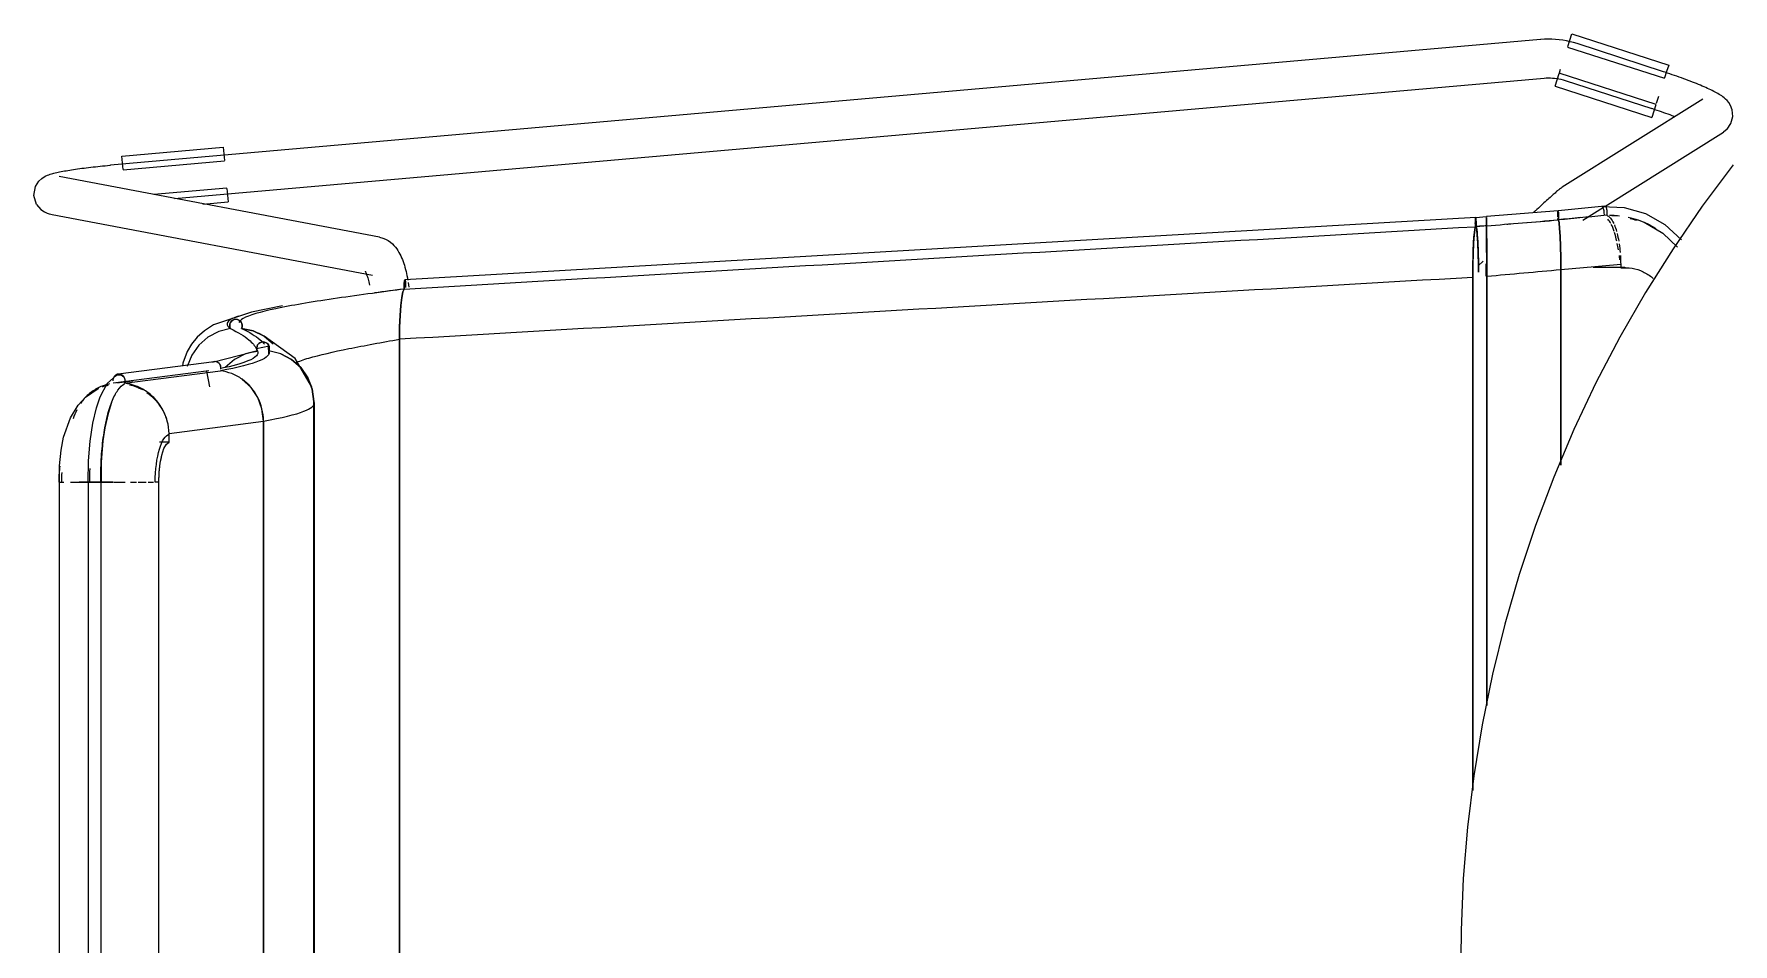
# Model space of a CAD drawing. Header units: millimetres. Extents: x 155927 to 295199, y -4084 to 97293.
# Drawn here: x 224158 to 224684, y 12310 to 12592 of the extents above; entities that cross this region are included whole.
import ezdxf

# ---------------------------------------------------------------- set-up
doc = ezdxf.new("R2010")
doc.units = ezdxf.units.MM
doc.header["$MEASUREMENT"] = 0
doc.layers.add('I-FURN', color=8, linetype='CONTINUOUS', lineweight=9)

msp = doc.modelspace()

# ---------------------------------------------------------------- linework, layer by layer
at = {"layer": 'I-FURN'}
for p, q in [((224633.86, 12590.35), (224634.49, 12592.31)), ((224634.49, 12592.31), (224664.5, 12582.62)), ((224624.81, 12590.59), (224181.49, 12551.64)), ((224624.86, 12590.6), (224624.81, 12590.59)), ((224626, 12590.67), (224624.86, 12590.6)), ((224627.14, 12590.7), (224626, 12590.67)), ((224628.28, 12590.69), (224627.14, 12590.7)), ((224629.42, 12590.62), (224628.28, 12590.69)), ((224630.56, 12590.52), (224629.42, 12590.62)), ((224631.69, 12590.36), (224630.56, 12590.52)), ((224632.82, 12590.17), (224631.69, 12590.36)), ((224633.93, 12589.92), (224632.82, 12590.17)), ((224633.19, 12588.26), (224663.19, 12578.57)), ((224633.22, 12588.38), (224633.86, 12590.35)), ((224635.04, 12589.64), (224633.93, 12589.92)), ((224636.13, 12589.31), (224635.04, 12589.64)), ((224662.94, 12580.59), (224636.13, 12589.31)), ((224630.61, 12580.29), (224630.99, 12581.45)), ((224664.5, 12582.62), (224663.87, 12580.66)), ((224201.36, 12541.34), (224625.86, 12578.64)), ((224625.86, 12578.64), (224626.52, 12578.68)), ((224626.52, 12578.68), (224627.18, 12578.7)), ((224627.18, 12578.7), (224627.84, 12578.69)), ((224627.84, 12578.69), (224628.5, 12578.66)), ((224628.5, 12578.66), (224629.16, 12578.6)), ((224629.16, 12578.6), (224629.82, 12578.51)), ((224629.28, 12576.15), (224629.91, 12578.1)), ((224629.28, 12576.15), (224659.28, 12566.46)), ((224629.82, 12578.51), (224630.47, 12578.4)), ((224629.91, 12578.1), (224630.54, 12580.07)), ((224630.47, 12578.4), (224631.12, 12578.26)), ((224660.59, 12570.5), (224630.58, 12580.19)), ((224631.12, 12578.26), (224631.76, 12578.09)), ((224631.76, 12578.09), (224632.39, 12577.9)), ((224632.39, 12577.9), (224632.42, 12577.89)), ((224632.42, 12577.89), (224659.23, 12569.18)), ((224663.4, 12580.44), (224662.94, 12580.59)), ((224663.87, 12580.66), (224663.23, 12578.69)), ((224664.14, 12580.2), (224663.4, 12580.44)), ((224664.87, 12579.95), (224664.14, 12580.2)), ((224665.61, 12579.7), (224664.87, 12579.95)), ((224666.34, 12579.45), (224665.61, 12579.7)), ((224667.06, 12579.2), (224666.34, 12579.45)), ((224667.77, 12578.95), (224667.06, 12579.2)), ((224668.48, 12578.69), (224667.77, 12578.95)), ((224669.18, 12578.44), (224668.48, 12578.69)), ((224669.87, 12578.18), (224669.18, 12578.44)), ((224670.55, 12577.93), (224669.87, 12578.18)), ((224671.21, 12577.68), (224670.55, 12577.93)), ((224671.87, 12577.42), (224671.21, 12577.68)), ((224672.51, 12577.17), (224671.87, 12577.42)), ((224673.13, 12576.92), (224672.51, 12577.17)), ((224673.74, 12576.67), (224673.13, 12576.92)), ((224674.34, 12576.42), (224673.74, 12576.67)), ((224674.92, 12576.18), (224674.34, 12576.42)), ((224675.48, 12575.94), (224674.92, 12576.18)), ((224675.1, 12572.1), (224631.51, 12544.8)), ((224660.7, 12570.87), (224661.42, 12573.08)), ((224676.02, 12575.7), (224675.48, 12575.94)), ((224676.55, 12575.46), (224676.02, 12575.7)), ((224677.06, 12575.22), (224676.55, 12575.46)), ((224677.55, 12574.99), (224677.06, 12575.22)), ((224678.02, 12574.76), (224677.55, 12574.99)), ((224678.48, 12574.53), (224678.02, 12574.76)), ((224678.92, 12574.3), (224678.48, 12574.53)), ((224679.35, 12574.07), (224678.92, 12574.3)), ((224679.76, 12573.84), (224679.35, 12574.07)), ((224680.16, 12573.61), (224679.76, 12573.84)), ((224680.55, 12573.36), (224680.16, 12573.61)), ((224680.93, 12573.11), (224680.55, 12573.36)), ((224681.33, 12572.83), (224680.93, 12573.11)), ((224681.73, 12572.52), (224681.33, 12572.83)), ((224682.15, 12572.15), (224681.73, 12572.52)), ((224682.62, 12571.68), (224682.15, 12572.15)), ((224683.14, 12571.06), (224682.62, 12571.68)), ((224683.7, 12570.14), (224683.14, 12571.06)), ((224659.56, 12569.07), (224659.23, 12569.18)), ((224659.91, 12568.41), (224659.28, 12566.46)), ((224660.26, 12568.85), (224659.56, 12569.07)), ((224660.55, 12570.39), (224659.91, 12568.41)), ((224660.94, 12568.62), (224660.26, 12568.85)), ((224661.63, 12568.38), (224660.94, 12568.62)), ((224662.31, 12568.15), (224661.63, 12568.38)), ((224662.98, 12567.91), (224662.31, 12568.15)), ((224663.65, 12567.68), (224662.98, 12567.91)), ((224664.3, 12567.44), (224663.65, 12567.68)), ((224664.95, 12567.21), (224664.3, 12567.44)), ((224665.59, 12566.97), (224664.95, 12567.21)), ((224666.21, 12566.74), (224665.59, 12566.97)), ((224684.23, 12568.76), (224683.7, 12570.14)), ((224683.81, 12564.56), (224684.4, 12566.79)), ((224684.4, 12566.79), (224684.23, 12568.76)), ((224644.7, 12538.9), (224681.47, 12561.93)), ((224682.59, 12562.83), (224681.47, 12561.93)), ((224682.59, 12562.83), (224683.81, 12564.56)), ((224185.09, 12554.46), (224216.5, 12557.22)), ((224216.5, 12557.22), (224216.68, 12555.17)), ((224216.68, 12555.17), (224216.87, 12553.11)), ((224165.75, 12549.59), (224166.23, 12549.68)), ((224166.23, 12549.68), (224166.72, 12549.78)), ((224166.72, 12549.78), (224167.24, 12549.87)), ((224167.24, 12549.87), (224167.77, 12549.96)), ((224167.77, 12549.96), (224168.32, 12550.06)), ((224168.32, 12550.06), (224168.89, 12550.15)), ((224168.89, 12550.15), (224169.48, 12550.24)), ((224169.48, 12550.24), (224170.08, 12550.33)), ((224170.08, 12550.33), (224170.7, 12550.42)), ((224170.7, 12550.42), (224171.33, 12550.51)), ((224171.33, 12550.51), (224171.98, 12550.6)), ((224171.98, 12550.6), (224172.65, 12550.69)), ((224172.65, 12550.69), (224173.32, 12550.78)), ((224173.32, 12550.78), (224174.01, 12550.86)), ((224174.01, 12550.86), (224174.71, 12550.95)), ((224174.71, 12550.95), (224175.42, 12551.03)), ((224175.42, 12551.03), (224176.14, 12551.11)), ((224176.14, 12551.11), (224176.86, 12551.19)), ((224176.86, 12551.19), (224177.6, 12551.27)), ((224177.6, 12551.27), (224178.33, 12551.35)), ((224178.33, 12551.35), (224179.08, 12551.42)), ((224179.08, 12551.42), (224179.83, 12551.49)), ((224179.83, 12551.49), (224180.58, 12551.56)), ((224180.58, 12551.56), (224181.33, 12551.63)), ((224181.33, 12551.63), (224181.49, 12551.64)), ((224185.27, 12552.41), (224185.09, 12554.46)), ((224185.45, 12550.35), (224185.27, 12552.41)), ((224185.47, 12550.23), (224216.88, 12552.99)), ((224684.49, 12551.79), (224674.91, 12538.97)), ((224157.81, 12542.26), (224158.29, 12545.02)), ((224158.29, 12545.02), (224159.34, 12546.68)), ((224159.34, 12546.68), (224160.24, 12547.53)), ((224160.24, 12547.53), (224160.95, 12548.01)), ((224160.95, 12548.01), (224161.51, 12548.31)), ((224161.51, 12548.31), (224161.98, 12548.53)), ((224161.98, 12548.53), (224162.41, 12548.7)), ((224162.41, 12548.7), (224162.81, 12548.84)), ((224162.81, 12548.84), (224163.21, 12548.96)), ((224163.21, 12548.96), (224163.61, 12549.08)), ((224163.61, 12549.08), (224164.01, 12549.19)), ((224164.01, 12549.19), (224164.42, 12549.29)), ((224164.42, 12549.29), (224164.85, 12549.39)), ((224164.85, 12549.39), (224165.29, 12549.49)), ((224165.29, 12549.49), (224165.75, 12549.59)), ((224264.93, 12529.35), (224165.64, 12548.16)), ((224217.62, 12544.54), (224195.01, 12542.55)), ((224217.63, 12544.41), (224217.81, 12542.35)), ((224631.19, 12544.58), (224630.93, 12544.4)), ((224631.51, 12544.8), (224631.19, 12544.58)), ((224158.64, 12539.51), (224157.81, 12542.26)), ((224158.64, 12539.51), (224159.97, 12537.93)), ((224210.1, 12539.61), (224217.99, 12540.31)), ((224217.81, 12542.35), (224217.99, 12540.31)), ((224625, 12539.19), (224624.57, 12538.79)), ((224625.43, 12539.58), (224625, 12539.19)), ((224625.84, 12539.96), (224625.43, 12539.58)), ((224626.24, 12540.33), (224625.84, 12539.96)), ((224626.63, 12540.69), (224626.24, 12540.33)), ((224627.01, 12541.03), (224626.63, 12540.69)), ((224627.37, 12541.36), (224627.01, 12541.03)), ((224627.72, 12541.68), (224627.37, 12541.36)), ((224628.06, 12541.98), (224627.72, 12541.68)), ((224628.38, 12542.26), (224628.06, 12541.98)), ((224628.69, 12542.54), (224628.38, 12542.26)), ((224628.99, 12542.79), (224628.69, 12542.54)), ((224629.27, 12543.04), (224628.99, 12542.79)), ((224629.53, 12543.27), (224629.27, 12543.04)), ((224629.78, 12543.48), (224629.53, 12543.27)), ((224630.03, 12543.68), (224629.78, 12543.48)), ((224630.26, 12543.87), (224630.03, 12543.68)), ((224630.48, 12544.05), (224630.26, 12543.87)), ((224630.7, 12544.23), (224630.48, 12544.05)), ((224630.93, 12544.4), (224630.7, 12544.23)), ((224159.97, 12537.93), (224161.05, 12537.19)), ((224161.05, 12537.19), (224161.85, 12536.81)), ((224161.85, 12536.81), (224162.47, 12536.6)), ((224162.47, 12536.6), (224162.99, 12536.46)), ((224162.99, 12536.46), (224163.4, 12536.37)), ((224163.4, 12536.37), (224262.69, 12517.56)), ((224604.68, 12535.45), (224272.78, 12516.16)), ((224604.58, 12534.07), (224604.57, 12533.58)), ((224604.59, 12534.52), (224604.58, 12534.07)), ((224604.61, 12534.9), (224604.59, 12534.52)), ((224604.63, 12535.19), (224604.61, 12534.9)), ((224604.66, 12535.38), (224604.63, 12535.19)), ((224604.68, 12535.45), (224604.66, 12535.38)), ((224604.68, 12535.45), (224608.04, 12535.72)), ((224604.71, 12535.38), (224604.68, 12535.45)), ((224604.74, 12535.19), (224604.71, 12535.38)), ((224604.76, 12534.89), (224604.74, 12535.19)), ((224604.78, 12534.51), (224604.76, 12534.89)), ((224604.79, 12534.06), (224604.78, 12534.51)), ((224604.8, 12533.57), (224604.79, 12534.06)), ((224630.24, 12537.55), (224608.04, 12535.72)), ((224608.04, 12535.65), (224608.04, 12535.72)), ((224608.04, 12535.72), (224608.05, 12535.65)), ((224608.05, 12535.66), (224608.04, 12535.72)), ((224608.04, 12535.72), (224608.04, 12535.65)), ((224608.04, 12534.78), (224608.04, 12535.17)), ((224608.04, 12535.17), (224608.04, 12534.79)), ((224608.04, 12534.79), (224608.04, 12534.34)), ((224608.04, 12534.33), (224608.04, 12534.78)), ((224608.04, 12534.34), (224608.04, 12533.84)), ((224608.04, 12533.84), (224608.04, 12534.33)), ((224608.05, 12535.18), (224608.05, 12535.47)), ((224608.05, 12535.46), (224608.05, 12535.17)), ((224608.05, 12534.79), (224608.05, 12535.18)), ((224608.05, 12535.17), (224608.05, 12534.79)), ((224608.05, 12534.79), (224608.05, 12534.34)), ((224608.05, 12534.34), (224608.05, 12534.79)), ((224608.05, 12534.34), (224608.05, 12533.85)), ((224608.05, 12533.85), (224608.05, 12534.34)), ((224623.2, 12537.52), (224622.73, 12537.08)), ((224623.67, 12537.95), (224623.2, 12537.52)), ((224624.12, 12538.37), (224623.67, 12537.95)), ((224624.57, 12538.79), (224624.12, 12538.37)), ((224630.15, 12536.17), (224630.14, 12535.68)), ((224630.14, 12535.68), (224630.15, 12536.17)), ((224630.14, 12535.18), (224630.15, 12534.71)), ((224630.15, 12534.71), (224630.14, 12535.18)), ((224630.16, 12536.62), (224630.15, 12536.17)), ((224630.15, 12536.17), (224630.16, 12536.62)), ((224630.17, 12537.01), (224630.16, 12536.62)), ((224630.16, 12536.62), (224630.17, 12537)), ((224630.19, 12537.3), (224630.17, 12537.01)), ((224630.17, 12537), (224630.19, 12537.29)), ((224630.22, 12537.49), (224630.19, 12537.3)), ((224630.19, 12537.29), (224630.22, 12537.48)), ((224630.24, 12537.55), (224630.22, 12537.49)), ((224630.22, 12537.48), (224630.24, 12537.55)), ((224644.74, 12538.97), (224630.24, 12537.55)), ((224630.24, 12537.55), (224630.27, 12537.48)), ((224630.27, 12537.48), (224630.24, 12537.55)), ((224630.29, 12537.29), (224630.27, 12537.48)), ((224630.32, 12537), (224630.29, 12537.29)), ((224630.29, 12537.29), (224630.32, 12536.99)), ((224630.33, 12536.61), (224630.32, 12537)), ((224630.32, 12536.99), (224630.33, 12536.61)), ((224630.34, 12536.16), (224630.33, 12536.61)), ((224630.33, 12536.61), (224630.34, 12536.15)), ((224630.35, 12535.67), (224630.34, 12536.16)), ((224630.34, 12536.15), (224630.35, 12535.66)), ((224630.35, 12535.66), (224630.34, 12535.17)), ((224630.34, 12534.7), (224630.35, 12535.17)), ((224630.34, 12535.17), (224630.34, 12534.7)), ((224630.34, 12534.7), (224630.53, 12533.81)), ((224630.53, 12533.81), (224630.34, 12534.7)), ((224630.35, 12535.17), (224630.35, 12535.67)), ((224637.88, 12534.63), (224644.33, 12538.67)), ((224643.84, 12538.85), (224650.75, 12538.56)), ((224650.75, 12538.56), (224657.27, 12536.69)), ((224656.87, 12533.98), (224662.7, 12530.62)), ((224657.27, 12536.69), (224663.28, 12533.3)), ((224674.91, 12538.97), (224665.86, 12525.78)), ((224264.93, 12529.35), (224265.92, 12529.09)), ((224265.92, 12529.09), (224266.81, 12528.73)), ((224266.81, 12528.73), (224267.6, 12528.29)), ((224604.18, 12529.97), (224604.02, 12527.47)), ((224604.37, 12531.72), (224604.18, 12529.97)), ((224604.58, 12532.61), (224604.37, 12531.72)), ((224604.57, 12533.58), (224604.58, 12533.08)), ((224604.58, 12533.08), (224604.58, 12532.61)), ((224604.78, 12532.6), (224604.79, 12533.07)), ((224604.99, 12531.7), (224604.78, 12532.6)), ((224604.79, 12533.07), (224604.8, 12533.57)), ((224605.19, 12529.95), (224604.99, 12531.7)), ((224605.35, 12527.46), (224605.19, 12529.95)), ((224608, 12527.73), (224608.01, 12530.23)), ((224608.01, 12530.23), (224608, 12527.73)), ((224608.01, 12530.23), (224608.02, 12531.98)), ((224608.02, 12531.98), (224608.01, 12530.23)), ((224608.04, 12533.34), (224608.04, 12533.84)), ((224608.04, 12533.84), (224608.04, 12533.35)), ((224608.04, 12533.35), (224608.04, 12532.88)), ((224608.04, 12532.88), (224608.04, 12533.34)), ((224608.05, 12533.85), (224608.05, 12533.35)), ((224608.05, 12533.35), (224608.05, 12533.85)), ((224608.05, 12533.35), (224608.05, 12532.88)), ((224608.05, 12532.88), (224608.05, 12533.35)), ((224608.05, 12532.88), (224608.07, 12531.99)), ((224608.07, 12532), (224608.05, 12532.88)), ((224608.08, 12530.25), (224608.07, 12532)), ((224608.07, 12531.99), (224608.08, 12530.25)), ((224608.09, 12527.75), (224608.08, 12530.25)), ((224608.08, 12530.24), (224608.09, 12527.75)), ((224630.53, 12533.81), (224630.71, 12532.09)), ((224630.71, 12532.07), (224630.53, 12533.81)), ((224630.71, 12532.07), (224630.86, 12529.64)), ((224630.86, 12529.59), (224630.71, 12532.07)), ((224630.86, 12529.6), (224630.97, 12526.56)), ((224630.98, 12526.49), (224630.86, 12529.59)), ((224662.7, 12530.62), (224667.21, 12526.31)), ((224663.28, 12533.3), (224668.43, 12528.56)), ((224267.6, 12528.29), (224268.29, 12527.81)), ((224268.29, 12527.81), (224268.89, 12527.3)), ((224268.89, 12527.3), (224269.4, 12526.78)), ((224269.4, 12526.78), (224269.86, 12526.25)), ((224269.86, 12526.25), (224270.26, 12525.71)), ((224270.26, 12525.71), (224270.62, 12525.18)), ((224270.62, 12525.18), (224270.94, 12524.64)), ((224270.94, 12524.64), (224271.23, 12524.1)), ((224271.23, 12524.1), (224271.5, 12523.55)), ((224271.5, 12523.55), (224271.76, 12522.99)), ((224603.89, 12524.34), (224603.82, 12520.78)), ((224604.02, 12527.47), (224603.89, 12524.34)), ((224605.47, 12524.34), (224605.35, 12527.46)), ((224605.55, 12520.79), (224605.47, 12524.34)), ((224607.99, 12524.6), (224608, 12527.73)), ((224608, 12527.73), (224607.99, 12524.61)), ((224608.1, 12524.61), (224608.09, 12527.75)), ((224608.09, 12527.74), (224608.1, 12524.61)), ((224608.1, 12524.61), (224608.11, 12521.05)), ((224608.11, 12521.05), (224608.1, 12524.61)), ((224630.97, 12526.5), (224631.05, 12523.06)), ((224631.05, 12523.06), (224630.98, 12526.49)), ((224665.86, 12525.78), (224657.34, 12512.24)), ((224260.46, 12518.78), (224260.48, 12518.75)), ((224260.48, 12518.75), (224260.52, 12518.68)), ((224260.52, 12518.68), (224260.57, 12518.59)), ((224260.57, 12518.59), (224260.64, 12518.44)), ((224260.64, 12518.44), (224260.73, 12518.25)), ((224260.73, 12518.25), (224260.83, 12518.02)), ((224271.76, 12522.99), (224271.99, 12522.42)), ((224271.99, 12522.42), (224272.21, 12521.84)), ((224272.21, 12521.84), (224272.42, 12521.25)), ((224272.42, 12521.25), (224272.61, 12520.64)), ((224272.61, 12520.64), (224272.79, 12520.02)), ((224272.79, 12520.02), (224272.97, 12519.39)), ((224272.97, 12519.39), (224273.13, 12518.75)), ((224273.13, 12518.75), (224273.28, 12518.1)), ((224273.28, 12518.1), (224273.42, 12517.43)), ((224603.82, 12520.78), (224603.79, 12516.99)), ((224606.96, 12521.95), (224605.43, 12520.48)), ((224605.57, 12518.53), (224605.55, 12520.79)), ((224607.98, 12517.27), (224607.98, 12521.05)), ((224607.98, 12521.05), (224607.98, 12517.27)), ((224608.11, 12517.26), (224608.11, 12521.05)), ((224608.11, 12521.04), (224608.11, 12517.26)), ((224631.08, 12519.2), (224631.05, 12522.96)), ((224631.05, 12522.96), (224631.08, 12519.32)), ((224631.08, 12458.71), (224631.08, 12519.2)), ((224631.08, 12519.2), (224631.08, 12458.71)), ((224650.87, 12519.91), (224641.12, 12519.91)), ((224649.63, 12520.9), (224649.63, 12519.85)), ((224260.83, 12518.02), (224260.93, 12517.75)), ((224260.93, 12517.75), (224261.03, 12517.44)), ((224261.03, 12517.44), (224261.14, 12517.11)), ((224261.14, 12517.11), (224261.25, 12516.74)), ((224261.25, 12516.74), (224261.36, 12516.35)), ((224261.36, 12516.35), (224261.46, 12515.93)), ((224261.46, 12515.93), (224261.57, 12515.48)), ((224261.57, 12515.48), (224261.67, 12515.01)), ((224261.67, 12515.01), (224261.77, 12514.52)), ((224272.19, 12512.39), (224272.59, 12513.29)), ((224272.59, 12513.29), (224272.19, 12512.39)), ((224272.56, 12514.26), (224272.57, 12514.76)), ((224272.57, 12514.75), (224272.56, 12514.26)), ((224272.56, 12514.26), (224272.57, 12513.76)), ((224272.57, 12513.76), (224272.56, 12514.26)), ((224272.59, 12515.21), (224272.57, 12514.75)), ((224272.57, 12514.76), (224272.59, 12515.21)), ((224272.57, 12513.76), (224272.59, 12513.29)), ((224272.59, 12513.29), (224272.57, 12513.76)), ((224272.59, 12515.21), (224272.63, 12515.6)), ((224272.63, 12515.59), (224272.59, 12515.21)), ((224272.67, 12515.89), (224272.63, 12515.59)), ((224272.63, 12515.6), (224272.67, 12515.89)), ((224272.67, 12515.89), (224272.72, 12516.09)), ((224272.72, 12516.08), (224272.67, 12515.89)), ((224272.77, 12516.16), (224272.72, 12516.08)), ((224272.72, 12516.09), (224272.77, 12516.16)), ((224272.83, 12516.09), (224272.77, 12516.16)), ((224272.78, 12516.16), (224272.83, 12516.1)), ((224272.83, 12516.1), (224272.88, 12515.91)), ((224272.88, 12515.91), (224272.83, 12516.09)), ((224272.92, 12515.62), (224272.88, 12515.91)), ((224272.88, 12515.91), (224272.92, 12515.62)), ((224272.96, 12515.24), (224272.92, 12515.62)), ((224272.92, 12515.62), (224272.96, 12515.24)), ((224272.98, 12514.79), (224272.96, 12515.24)), ((224272.96, 12515.24), (224272.98, 12514.79)), ((224272.99, 12514.3), (224272.98, 12514.79)), ((224272.98, 12514.79), (224272.99, 12514.3)), ((224272.99, 12513.8), (224272.99, 12514.3)), ((224272.99, 12514.3), (224272.99, 12513.8)), ((224273.42, 12517.43), (224273.56, 12516.75)), ((224273.56, 12516.75), (224273.68, 12516.05)), ((224273.8, 12515.35), (224273.91, 12514.63)), ((224273.91, 12514.63), (224274.01, 12513.91)), ((224603.79, 12516.99), (224603.79, 12357.89)), ((224603.79, 12357.89), (224603.79, 12516.99)), ((224608.11, 12517.26), (224608.11, 12384.26)), ((224608.11, 12384.26), (224608.11, 12517.26)), ((224234.86, 12508.05), (224225.2, 12506.15)), ((224271.27, 12505.09), (224271.51, 12508.15)), ((224271.51, 12508.15), (224271.27, 12505.04)), ((224271.51, 12508.18), (224271.82, 12510.64)), ((224271.82, 12510.64), (224271.51, 12508.15)), ((224271.82, 12510.65), (224272.19, 12512.39)), ((224272.19, 12512.39), (224271.82, 12510.64)), ((224657.34, 12512.24), (224649.37, 12498.37)), ((224225.2, 12506.15), (224213.48, 12502.16)), ((224218.56, 12502.51), (224218.48, 12502.01)), ((224218.48, 12502.01), (224218.56, 12502.5)), ((224218.56, 12502.5), (224218.75, 12502.96)), ((224218.75, 12502.96), (224218.56, 12502.51)), ((224218.75, 12502.96), (224219.06, 12503.35)), ((224219.06, 12503.35), (224218.75, 12502.96)), ((224219.06, 12503.35), (224219.45, 12503.65)), ((224219.45, 12503.65), (224219.06, 12503.35)), ((224219.91, 12503.85), (224219.45, 12503.65)), ((224219.45, 12503.65), (224219.91, 12503.84)), ((224219.91, 12503.84), (224220.39, 12503.92)), ((224220.39, 12503.92), (224219.91, 12503.85)), ((224220.39, 12503.92), (224220.88, 12503.86)), ((224220.88, 12503.86), (224220.39, 12503.92)), ((224220.88, 12503.86), (224221.34, 12503.67)), ((224221.34, 12503.68), (224220.88, 12503.86)), ((224221.74, 12503.39), (224221.34, 12503.68)), ((224221.34, 12503.67), (224221.74, 12503.39)), ((224221.74, 12503.39), (224222.06, 12503.01)), ((224222.06, 12503.01), (224221.74, 12503.39)), ((224222.06, 12503.01), (224222.26, 12502.56)), ((224222.27, 12502.56), (224222.06, 12503.01)), ((224222.26, 12502.56), (224222.35, 12502.07)), ((224222.36, 12502.07), (224222.27, 12502.56)), ((224271.12, 12501.57), (224271.27, 12505.05)), ((224271.27, 12505.04), (224271.12, 12501.51)), ((224208.42, 12498.35), (224206.64, 12496.18)), ((224210.66, 12500.34), (224208.42, 12498.35)), ((224211.74, 12498.4), (224208.91, 12495.92)), ((224213.48, 12502.16), (224210.66, 12500.34)), ((224215.06, 12500.14), (224211.74, 12498.4)), ((224218.69, 12501.04), (224215.06, 12500.14)), ((224218.53, 12501.51), (224218.48, 12502.01)), ((224218.48, 12502.01), (224218.52, 12501.51)), ((224218.52, 12501.51), (224218.69, 12501.04)), ((224218.69, 12501.04), (224218.53, 12501.51)), ((224222.32, 12501.57), (224222.17, 12501.09)), ((224222.17, 12501.09), (224225.79, 12500.3)), ((224222.18, 12501.09), (224222.33, 12501.57)), ((224225.79, 12500.31), (224222.18, 12501.09)), ((224222.35, 12502.07), (224222.32, 12501.57)), ((224222.33, 12501.57), (224222.36, 12502.07)), ((224229.11, 12498.67), (224225.79, 12500.31)), ((224225.79, 12500.3), (224229.11, 12498.66)), ((224229.19, 12498.72), (224227.44, 12499.61)), ((224231.95, 12496.27), (224229.11, 12498.67)), ((224229.11, 12498.66), (224231.95, 12496.27)), ((224238.73, 12491.74), (224229.19, 12498.72)), ((224271.06, 12497.82), (224271.12, 12501.51)), ((224271.12, 12501.51), (224271.06, 12497.74)), ((224271.06, 12497.74), (224271.06, 12114.34)), ((224271.06, 12114.34), (224271.06, 12497.74)), ((224649.37, 12498.37), (224641.96, 12484.19)), ((224205.29, 12493.91), (224204, 12490.31)), ((224206.64, 12496.18), (224205.29, 12493.91)), ((224206.74, 12492.84), (224205.34, 12489.32)), ((224208.91, 12495.92), (224206.74, 12492.84)), ((224213.6, 12490.76), (224225.21, 12493.73)), ((224223.34, 12493.19), (224219.95, 12491.44)), ((224227.06, 12494.09), (224223.34, 12493.19)), ((224224.6, 12493.6), (224227.06, 12494.08)), ((224225.21, 12493.73), (224227.08, 12494.05)), ((224230.67, 12495.6), (224226.77, 12494.76)), ((224226.86, 12495.05), (224226.94, 12495.54)), ((224226.94, 12495.54), (224226.86, 12495.05)), ((224226.9, 12494.55), (224226.86, 12495.05)), ((224226.86, 12495.05), (224226.9, 12494.56)), ((224226.9, 12494.56), (224227.06, 12494.09)), ((224227.06, 12494.08), (224226.9, 12494.55)), ((224227.14, 12496), (224226.94, 12495.54)), ((224226.94, 12495.54), (224227.14, 12495.99)), ((224227.46, 12496.38), (224227.14, 12496)), ((224227.14, 12495.99), (224227.46, 12496.37)), ((224227.46, 12496.37), (224227.86, 12496.67)), ((224227.86, 12496.67), (224227.46, 12496.38)), ((224227.86, 12496.67), (224228.32, 12496.86)), ((224228.32, 12496.86), (224227.86, 12496.67)), ((224228.81, 12496.93), (224228.32, 12496.86)), ((224228.32, 12496.86), (224228.81, 12496.92)), ((224229.3, 12496.86), (224228.81, 12496.93)), ((224228.81, 12496.92), (224229.3, 12496.86)), ((224229.3, 12496.86), (224229.76, 12496.67)), ((224229.76, 12496.67), (224229.3, 12496.86)), ((224229.76, 12496.67), (224230.16, 12496.37)), ((224230.17, 12496.38), (224229.76, 12496.67)), ((224230.16, 12496.37), (224230.48, 12495.99)), ((224230.48, 12496), (224230.17, 12496.38)), ((224230.68, 12495.54), (224230.48, 12496)), ((224230.48, 12495.99), (224230.68, 12495.54)), ((224230.58, 12493.02), (224230.53, 12495.9)), ((224230.72, 12494.55), (224230.56, 12494.08)), ((224230.57, 12494.09), (224230.73, 12494.56)), ((224234.28, 12493.19), (224230.57, 12494.09)), ((224230.68, 12495.54), (224230.76, 12495.05)), ((224230.77, 12495.05), (224230.68, 12495.54)), ((224230.76, 12495.05), (224230.72, 12494.55)), ((224230.73, 12494.56), (224230.77, 12495.05)), ((224234.28, 12493.19), (224237.67, 12491.43)), ((224237.67, 12491.44), (224234.28, 12493.19)), ((224180.5, 12484.01), (224183.4, 12486.56)), ((224212.03, 12487.92), (224182.34, 12484.08)), ((224213.68, 12490.77), (224183.9, 12486.92)), ((224185.88, 12484.1), (224215.58, 12487.94)), ((224204, 12490.31), (224203.89, 12489.43)), ((224211.25, 12487.8), (224212.2, 12482.98)), ((224213.44, 12490.72), (224213, 12490.54)), ((224213.91, 12490.79), (224213.44, 12490.72)), ((224214.38, 12490.72), (224213.91, 12490.79)), ((224214.82, 12490.53), (224214.38, 12490.72)), ((224215.2, 12490.24), (224214.82, 12490.53)), ((224215.5, 12489.86), (224215.2, 12490.24)), ((224215.69, 12489.4), (224215.5, 12489.86)), ((224215.77, 12488.91), (224215.69, 12489.4)), ((224215.74, 12488.42), (224215.77, 12488.91)), ((224219.95, 12491.44), (224217.07, 12488.93)), ((224240.55, 12488.93), (224237.67, 12491.44)), ((224237.67, 12491.43), (224240.54, 12488.93)), ((224243.84, 12483.08), (224238.73, 12491.74)), ((224240.54, 12488.93), (224242.71, 12485.79)), ((224242.72, 12485.8), (224240.55, 12488.93)), ((224173.81, 12479.76), (224177.71, 12482.44)), ((224177.71, 12482.44), (224177.91, 12482.54)), ((224178.31, 12479.9), (224180.5, 12484.01)), ((224183.53, 12484.23), (224188.31, 12484.85)), ((224225.09, 12482.83), (224222.34, 12485.31)), ((224227.16, 12479.71), (224225.09, 12482.83)), ((224243.91, 12482.93), (224242.54, 12486.11)), ((224242.71, 12485.79), (224244.08, 12482.22)), ((224244.08, 12482.22), (224242.72, 12485.8)), ((224244.71, 12477.89), (224243.91, 12482.93)), ((224244.08, 12482.22), (224244.55, 12478.43)), ((224244.56, 12478.43), (224244.08, 12482.22)), ((224641.96, 12484.19), (224635.12, 12469.73)), ((224169.13, 12473.4), (224171.52, 12477.29)), ((224171.52, 12477.29), (224173.81, 12479.76)), ((224176.05, 12471.75), (224177.15, 12476.44)), ((224177.15, 12476.44), (224178.31, 12479.9)), ((224181.85, 12478.14), (224180.76, 12474.7)), ((224228.48, 12476.17), (224227.16, 12479.71)), ((224228.96, 12472.4), (224228.48, 12476.17)), ((224244.56, 12478.43), (224244.56, 12133.65)), ((224244.56, 12133.65), (224244.56, 12478.43)), ((224244.71, 12438.99), (224244.71, 12477.9)), ((224167, 12467.35), (224169.13, 12473.4)), ((224175.21, 12466.13), (224176.05, 12471.75)), ((224180.76, 12474.7), (224179.79, 12470.27)), ((224199.68, 12468.54), (224228.96, 12472.4)), ((224228.96, 12472.4), (224228.96, 12139.69)), ((224228.96, 12139.69), (224228.96, 12472.4)), ((224166.21, 12463.32), (224167, 12467.35)), ((224174.72, 12460.01), (224175.21, 12466.13)), ((224179.2, 12466.26), (224178.67, 12459.69)), ((224179.79, 12470.27), (224179.2, 12466.26)), ((224199.75, 12465.82), (224196.74, 12465.82)), ((224198.89, 12465.18), (224199.75, 12465.82)), ((224199.75, 12465.82), (224199.68, 12468.54)), ((224635.12, 12469.73), (224628.87, 12455)), ((224165.7, 12458.5), (224166.21, 12463.32)), ((224196.92, 12459.36), (224197.43, 12461.85)), ((224197.43, 12461.85), (224198.1, 12463.83)), ((224198.1, 12463.83), (224198.89, 12465.18)), ((224165.59, 12453.47), (224165.7, 12458.5)), ((224174.63, 12453.47), (224174.72, 12460.01)), ((224178.67, 12459.69), (224178.59, 12453.47)), ((224196.49, 12453.47), (224196.6, 12456.5)), ((224196.6, 12456.5), (224196.92, 12459.36)), ((224628.87, 12455), (224623.21, 12440.04)), ((224165.76, 12453.47), (224165.59, 12453.47)), ((224165.59, 12453.47), (224165.59, 12158.62)), ((224165.61, 12453.47), (224167.08, 12453.47)), ((224169.11, 12453.47), (224171.69, 12453.47)), ((224174.87, 12453.47), (224171.85, 12453.47)), ((224171.86, 12453.47), (224174.87, 12453.47)), ((224174.63, 12453.47), (224174.63, 12158.62)), ((224174.63, 12453.47), (224178.58, 12453.47)), ((224174.7, 12453.47), (224174.63, 12453.47)), ((224174.89, 12453.47), (224174.7, 12453.47)), ((224175.2, 12453.47), (224174.89, 12453.47)), ((224175.59, 12453.47), (224175.2, 12453.47)), ((224176.04, 12453.47), (224175.59, 12453.47)), ((224176.53, 12453.47), (224176.04, 12453.47)), ((224177.03, 12453.47), (224176.53, 12453.47)), ((224177.51, 12453.47), (224177.03, 12453.47)), ((224177.92, 12453.47), (224177.51, 12453.47)), ((224178.25, 12453.47), (224177.92, 12453.47)), ((224178.48, 12453.47), (224178.25, 12453.47)), ((224178.58, 12453.47), (224178.48, 12453.47)), ((224182.37, 12453.47), (224178.56, 12453.47)), ((224178.56, 12453.47), (224182.37, 12453.47)), ((224178.59, 12158.62), (224178.59, 12453.47)), ((224182.57, 12453.47), (224186.12, 12453.47)), ((224187.75, 12453.47), (224189.59, 12453.47)), ((224190.11, 12453.47), (224192.58, 12453.47)), ((224193.16, 12453.47), (224194.9, 12453.47)), ((224196.43, 12453.47), (224196.43, 12158.62)), ((224196.49, 12158.62), (224196.49, 12453.47)), ((224623.21, 12440.04), (224618.15, 12424.86)), ((224244.71, 12134.19), (224244.71, 12438.99)), ((224618.15, 12424.86), (224613.7, 12409.49)), ((224613.7, 12409.49), (224609.88, 12393.95)), ((224609.88, 12393.95), (224606.67, 12378.28)), ((224606.67, 12378.28), (224604.1, 12362.49)), ((224604.1, 12362.49), (224602.16, 12346.61)), ((224602.16, 12346.61), (224600.85, 12330.66)), ((224600.85, 12330.66), (224600.19, 12314.68)), ((224600.19, 12314.68), (224600.09, 12306.04))]:
    msp.add_line(p, q, dxfattribs=at)
for centre, major_axis, ratio, start_param, end_param in [((224213.91, 12488.83), (0, 1.96), 0.955139, 4.501447, 6.790779), ((224213.89, 12472.27), (0, 15.78), 0.955139, 5.929149, 6.170649), ((224213.89, 12472.27), (0, 15.78), 0.955139, 5.687432, 5.928979), ((224213.89, 12472.27), (0, 15.78), 0.955139, 4.720632, 5.68731), ((224169.87, 12453.47), (0, 12.4), 0.287441, 1.332781, 1.570796), ((224181.34, 12453.47), (-15.75, 0), 0.000004, 3.431839, 3.614078)]:
    msp.add_ellipse(centre, major_axis=major_axis, ratio=ratio, start_param=start_param, end_param=end_param, dxfattribs=at)
for points, knots in [([(224604.58, 12532.61), (224604.58, 12532.84), (224604.57, 12533.33), (224604.57, 12533.96), (224604.59, 12534.42), (224604.6, 12534.84), (224604.63, 12535.29), (224604.67, 12535.45), (224604.68, 12535.45)], [-1, -1, -1, -1, -0.90625, -0.8125, -0.765625, -0.71875, -0.625, -0.501507, -0.501507, -0.501507, -0.501507]), ([(224604.68, 12535.45), (224604.7, 12535.45), (224604.73, 12535.31), (224604.76, 12534.91), (224604.78, 12534.53), (224604.79, 12534.07), (224604.8, 12533.57), (224604.79, 12533.07), (224604.79, 12532.75), (224604.78, 12532.61)], [-0.5, -0.5, -0.5, -0.5, -0.375, -0.3125, -0.25, -0.1875, -0.125, -0.0625, 0, 0, 0, 0]), ([(224644.56, 12536.03), (224644.57, 12536.26), (224644.56, 12536.74), (224644.48, 12537.49), (224644.32, 12538.16), (224644.15, 12538.59), (224644.03, 12538.75), (224643.99, 12538.79)], [-1, -1, -1, -1, -0.90625, -0.8125, -0.71875, -0.625, -0.5625, -0.5625, -0.5625, -0.5625]), ([(224644.89, 12538.92), (224644.91, 12538.91), (224644.96, 12538.86), (224645.03, 12538.75), (224645.13, 12538.56), (224645.23, 12538.24), (224645.31, 12537.85), (224645.34, 12537.49), (224645.36, 12537.11), (224645.35, 12536.67), (224645.32, 12536.31), (224645.29, 12536.14)], [0.5555556, 0.5555556, 0.5555556, 0.5555556, 0.5833333, 0.6180556, 0.6527778, 0.7222222, 0.7916667, 0.8263889, 0.8611111, 0.9305556, 1, 1, 1, 1]), ([(224651.97, 12535.53), (224654.05, 12535.09), (224657.01, 12534.11), (224659.68, 12532.56), (224660.48, 12532.03)], [-0.8210019, -0.8210019, -0.8210019, -0.8210019, -0.6666667, -0.5975811, -0.5975811, -0.5975811, -0.5975811]), ([(224603.79, 12516.99), (224603.79, 12518.27), (224603.81, 12520.82), (224603.89, 12524.42), (224604.01, 12527.59), (224604.23, 12530.95), (224604.44, 12532.33), (224604.58, 12532.61)], [-1, -1, -1, -1, -0.833333, -0.666667, -0.5, -0.333333, 0, 0, 0, 0]), ([(224604.78, 12532.61), (224604.93, 12532.32), (224605.14, 12530.92), (224605.36, 12527.57), (224605.48, 12524.41), (224605.55, 12521.3), (224605.57, 12519.29), (224605.57, 12518.53)], [-1, -1, -1, -1, -0.6666667, -0.5, -0.3333333, -0.1666667, -0.0664381, -0.0664381, -0.0664381, -0.0664381]), ([(224649.63, 12519.85), (224652.01, 12520.07), (224655.61, 12519.44), (224658.61, 12517.51), (224659.52, 12516.74)], [0, 0, 0, 0, 0.3333333, 0.5, 0.5, 0.5, 0.5]), ([(224272.59, 12513.29), (224265.04, 12512.27), (224249.82, 12510.24), (224231.39, 12507.19), (224223.09, 12504.75), (224221.49, 12503.33), (224221.29, 12502.92)], [0, 0, 0, 0, 0.25, 0.5, 0.75, 0.8499412, 0.8499412, 0.8499412, 0.8499412]), ([(224221.11, 12504.89), (224220.39, 12504.63), (224217.36, 12503.35), (224217.13, 12502.07), (224218.69, 12501.04)], [0.6866019, 0.6866019, 0.6866019, 0.6866019, 0.75, 1, 1, 1, 1]), ([(224218.69, 12501.04), (224221.09, 12499.88), (224224.52, 12497.79), (224226.31, 12495.7), (224226.77, 12494.76)], [0, 0, 0, 0, 0.5, 0.9025379, 0.9025379, 0.9025379, 0.9025379]), ([(224222.17, 12501.09), (224224.58, 12499.93), (224227.24, 12498.3), (224228.91, 12496.67), (224229.3, 12496.21)], [0, 0, 0, 0, 0.5, 0.696307, 0.696307, 0.696307, 0.696307]), ([(224238.79, 12490.44), (224239.93, 12490.93), (224244.18, 12492.39), (224254.89, 12494.82), (224265.67, 12496.77), (224271.06, 12497.74)], [0.375, 0.375, 0.375, 0.375, 0.5, 0.75, 1, 1, 1, 1]), ([(224227.06, 12494.08), (224227.6, 12493.06), (224225.87, 12491.25), (224219.39, 12489.43), (224215.67, 12488.64)], [0, 0, 0, 0, 0.5, 0.8877852, 0.8877852, 0.8877852, 0.8877852]), ([(224185.88, 12484.1), (224185.94, 12484.24), (224186.01, 12484.46), (224186.05, 12484.74), (224186.07, 12485.02), (224186.03, 12485.32), (224185.94, 12485.61), (224185.84, 12485.88), (224185.64, 12486.2), (224185.33, 12486.52), (224184.96, 12486.75), (224184.6, 12486.88), (224184.29, 12486.93), (224184.02, 12486.94), (224183.76, 12486.9), (224183.51, 12486.83), (224183.26, 12486.72), (224182.96, 12486.52), (224182.65, 12486.2), (224182.43, 12485.8), (224182.34, 12485.45), (224182.3, 12485.19), (224182.29, 12485.03), (224182.3, 12484.95)], [0, 0, 0, 0, 0.0555556, 0.0833333, 0.1111111, 0.1666667, 0.1944444, 0.2222222, 0.2777778, 0.3333333, 0.3888889, 0.4444444, 0.4791667, 0.5138889, 0.5486111, 0.5833333, 0.6180556, 0.6527778, 0.7222222, 0.7916667, 0.8263889, 0.8611111, 0.8888889, 0.8888889, 0.8888889, 0.8888889]), ([(224182.31, 12484.86), (224182.31, 12485.03), (224182.35, 12485.32), (224182.5, 12485.7), (224182.76, 12486.11), (224183.28, 12486.57), (224184.14, 12486.82), (224184.93, 12486.59), (224185.46, 12486.2), (224185.78, 12485.81), (224185.92, 12485.51), (224185.97, 12485.35)], [-0.875, -0.875, -0.875, -0.875, -0.8125, -0.765625, -0.71875, -0.625, -0.5, -0.375, -0.3125, -0.25, -0.1875, -0.1875, -0.1875, -0.1875]), ([(224181.22, 12483.89), (224180.46, 12483.73), (224178.55, 12483.16), (224175.69, 12481.61), (224173.5, 12479.6), (224172.5, 12478.21), (224172.23, 12477.81)], [0.0592823, 0.0592823, 0.0592823, 0.0592823, 0.1666667, 0.3333333, 0.5, 0.565028, 0.565028, 0.565028, 0.565028]), ([(224192.76, 12481.27), (224194.81, 12479.83), (224197.32, 12476.89), (224198.88, 12473.32), (224199.13, 12472.07)], [-0.6666667, -0.6666667, -0.6666667, -0.6666667, -0.3333333, -0.1666667, -0.1666667, -0.1666667, -0.1666667]), ([(224228.96, 12472.4), (224234.68, 12473.4), (224242.33, 12475.24), (224244.71, 12477.07), (224244.71, 12477.89)], [0, 0, 0, 0, 0.5, 0.9107154, 0.9107154, 0.9107154, 0.9107154])]:
    msp.add_open_spline(points, degree=3, knots=knots, dxfattribs=at)
for points in [[(224608.05, 12532.88), (224611.77, 12533.19), (224619.2, 12533.79), (224626.63, 12534.39), (224630.34, 12534.7)], [(224619.2, 12533.8), (224622.85, 12534.1), (224626.5, 12534.41), (224630.15, 12534.71)], [(224637.24, 12535.42), (224634.89, 12535.18), (224632.52, 12534.95), (224630.15, 12534.71)], [(224645.29, 12536.14), (224642.85, 12535.9), (224637.9, 12535.42), (224632.86, 12534.94), (224630.34, 12534.7)], [(224645.29, 12536.14), (224645.68, 12535.99), (224646.43, 12535.43), (224647.14, 12534.28), (224647.46, 12533.59)], [(224646.6, 12533.55), (224646.29, 12534.19), (224645.97, 12534.58), (224645.65, 12534.91)], [(224648.07, 12535.99), (224647.42, 12536.05), (224646.77, 12536.06), (224646.12, 12536.05)], [(224646.83, 12536.1), (224647.65, 12536.09), (224648.48, 12536.05), (224649.3, 12535.97)], [(224654.69, 12534.47), (224653.98, 12534.73), (224653.26, 12534.91), (224652.52, 12535.04)], [(224272.59, 12513.29), (224327.82, 12516.51), (224438.42, 12522.95), (224549.18, 12529.39), (224604.58, 12532.61)], [(224608.05, 12532.88), (224607.47, 12532.84), (224606.32, 12532.75), (224605.16, 12532.66), (224604.58, 12532.61)], [(224608.04, 12532.88), (224607.49, 12532.83), (224606.41, 12532.74), (224605.33, 12532.65), (224604.78, 12532.61)], [(224614.36, 12533.4), (224614.77, 12533.43), (224615.18, 12533.47), (224615.59, 12533.5)], [(224647.57, 12531.13), (224647.3, 12531.94), (224647.02, 12532.75), (224646.72, 12533.31)], [(224647.66, 12533.14), (224647.91, 12532.55), (224648.14, 12531.89), (224648.35, 12531.16)], [(224648.41, 12528.09), (224648.2, 12529.01), (224647.97, 12529.95), (224647.72, 12530.8)], [(224648.53, 12530.48), (224648.71, 12529.74), (224648.87, 12528.94), (224649.02, 12528.11)], [(224648.95, 12525.43), (224648.83, 12526.11), (224648.7, 12526.76), (224648.56, 12527.42)], [(224649.16, 12527.25), (224649.28, 12526.4), (224649.4, 12525.53), (224649.46, 12524.62)], [(224649.39, 12522.31), (224649.34, 12522.79), (224649.27, 12523.26), (224649.21, 12523.72)], [(224649.53, 12523.69), (224649.59, 12522.78), (224649.62, 12521.85), (224649.63, 12520.9)], [(224608.11, 12517.26), (224611.94, 12517.6), (224615.77, 12517.94), (224619.6, 12518.29)], [(224619.6, 12518.29), (224623.43, 12518.63), (224627.25, 12518.98), (224631.07, 12519.32)], [(224649.63, 12520.9), (224646.6, 12520.64), (224640.46, 12520.1), (224634.21, 12519.51), (224631.08, 12519.2)], [(224649.63, 12519.85), (224650.13, 12519.9), (224650.64, 12519.92), (224651.15, 12519.91)], [(224272.58, 12513.28), (224269.52, 12512.89), (224266.42, 12512.5), (224263.37, 12512.12)], [(224437.3, 12507.41), (224492.76, 12510.6), (224548.26, 12513.8), (224603.79, 12516.99)], [(224659.51, 12516.74), (224659.56, 12516.7), (224659.61, 12516.67), (224659.65, 12516.63)], [(224271.06, 12497.82), (224326.42, 12501.02), (224381.84, 12504.21), (224437.3, 12507.41)], [(224230.56, 12494.08), (224231.11, 12493.06), (224229.14, 12491.01), (224221.08, 12488.97), (224215.58, 12487.94)], [(224178.56, 12453.47), (224178.52, 12455.81), (224178.59, 12460.47), (224179.22, 12467.32), (224180.33, 12473.46), (224181.86, 12478.54), (224183.76, 12482.24), (224185.16, 12483.55), (224185.89, 12483.9)], [(224179, 12483.01), (224179.63, 12483.26), (224180.28, 12483.42), (224180.94, 12483.56)], [(224199.68, 12468.54), (224199.64, 12469.83), (224199.28, 12472.33), (224197.87, 12475.93), (224195.68, 12479.08), (224192.84, 12481.61), (224189.5, 12483.37), (224187.12, 12483.95), (224185.88, 12484.1)], [(224186.06, 12484.86), (224186.07, 12484.7), (224186.07, 12484.53), (224186.03, 12484.37)], [(224187.4, 12483.64), (224188.78, 12483.33), (224190.15, 12482.83), (224191.41, 12482.13)], [(224244.71, 12477.9), (224244.71, 12478.08), (224244.66, 12478.25), (224244.55, 12478.43)], [(224171.07, 12475.85), (224170.64, 12474.96), (224170.24, 12474.04), (224170, 12473.08)], [(224195.36, 12453.47), (224195.42, 12457.26), (224196.39, 12464.65), (224198.55, 12468.03), (224199.67, 12468.29)], [(224197.38, 12461.85), (224196.83, 12459.8), (224196.55, 12457.08), (224196.45, 12454.3)], [(224165.68, 12453.47), (224165.67, 12455.18), (224165.75, 12456.86), (224165.9, 12458.44)], [(224175.16, 12453.47), (224175.14, 12454.9), (224175.14, 12456.32), (224175.18, 12457.73)]]:
    msp.add_open_spline(points, degree=3, dxfattribs=at)

doc.saveas('drawing.dxf')
